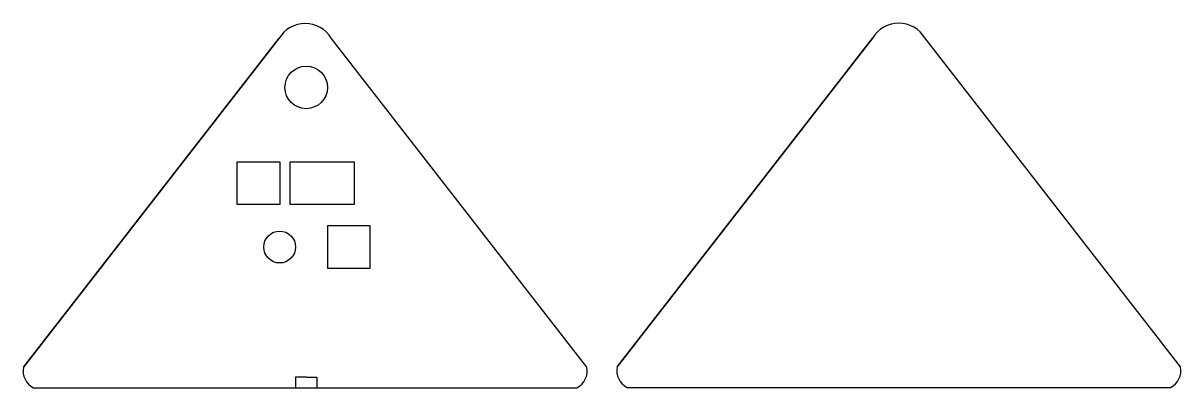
# Model space of a CAD drawing. Header units: inches. Extents: x 7 to 552, y 0 to 171.
import ezdxf

# ---------------------------------------------------------------- set-up
doc = ezdxf.new("R2010")
doc.units = ezdxf.units.IN
doc.header["$MEASUREMENT"] = 0

msp = doc.modelspace()

# ---------------------------------------------------------------- linework, layer by layer
for p, q in [((7.25, 9.66), (127.43, 164.18)), ((127.43, 164.18), (7.25, 9.66)), ((272.17, 9.66), (151.99, 164.18)), ((286.47, 9.81), (406.65, 164.33)), ((406.65, 164.33), (286.47, 9.81)), ((551.39, 9.81), (431.21, 164.33)), ((107.71, 86.11), (107.71, 106.11)), ((107.71, 106.11), (117.71, 106.11)), ((117.71, 106.11), (127.71, 106.11)), ((127.71, 106.11), (127.71, 86.11)), ((132.71, 86.11), (132.71, 106.11)), ((132.71, 106.11), (162.71, 106.11)), ((162.71, 106.11), (162.71, 86.11)), ((127.71, 86.11), (107.71, 86.11)), ((162.71, 86.11), (132.71, 86.11)), ((160.21, 76.11), (150.21, 76.11)), ((150.21, 76.11), (150.21, 56.11)), ((170.21, 76.11), (150.21, 76.11)), ((170.21, 56.11), (170.21, 76.11)), ((150.21, 56.11), (170.21, 56.11)), ((140.21, 4.97), (135.21, 4.97)), ((135.21, 4.97), (135.21, -0.03)), ((140.21, 4.97), (145.21, 4.97)), ((145.21, 4.97), (145.21, -0.03)), ((291.21, 0.12), (546.65, 0.12)), ((11.99, -0.03), (267.43, -0.03))]:
    msp.add_line(p, q)
for centre, radius in [((140.21, 141.11), 10), ((127.71, 66.11), 7.5)]:
    msp.add_circle(centre, radius)
for centre, radius, start, end in [((139.71, 156.79), 14.33, 31.0515, 148.9485), ((418.93, 156.94), 14.33, 31.0515, 148.9485), ((15.85, 7.86), 8.79, 168.1875, 243.9369), ((263.57, 7.86), 8.79, 296.0631, 11.8125), ((295.07, 8.01), 8.79, 168.1875, 243.9369), ((542.79, 8.01), 8.79, 296.0631, 11.8125)]:
    msp.add_arc(centre, radius, start, end)

doc.saveas('drawing.dxf')
